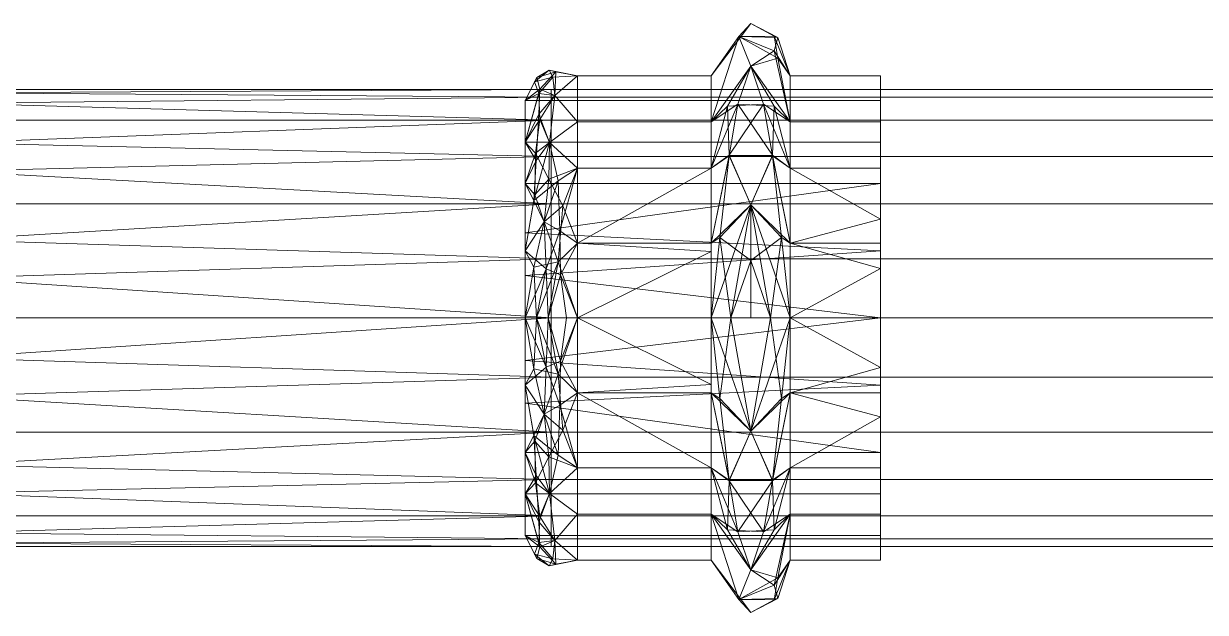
# Model space of a CAD drawing. Header units: inches. Extents: x -3326 to -59, y 8 to 1043.
# Drawn here: x -3006.606 to -3001.69, y 671.161 to 673.609 of the extents above; entities that cross this region are included whole.
import ezdxf

# ---------------------------------------------------------------- set-up
doc = ezdxf.new("R2010")
doc.units = ezdxf.units.IN
doc.header["$MEASUREMENT"] = 0
doc.layers.add('F-SPRN', color=10, linetype='Continuous', lineweight=9)
doc.layers.add('P-PIPE', color=10, linetype='Continuous', lineweight=9)

# ---------------------------------------------------------------- blocks, each defined once
blk = doc.blocks.new('Victaulic-VicPress316-Elbow 90-45deg Style P568_P571 - Standard-1136008-05 - Fourth Level')
at = {"layer": 'P-PIPE'}
blk.add_line((-1.0906, 0), (-3.59, 0), dxfattribs=at)
mesh = blk.add_polyface(dxfattribs=at)
corners = [(-4.2555, -1.059), (-4.2555, -0.8567, 0.6225), (-4.2555, -0.3272, 1.0072), (-4.2555, 0.3272, 1.0072), (-4.2555, 0.8567, 0.6225), (-4.2555, 1.059), (-4.42, 1.2235), (-4.5845, 1.059), (-4.5845, 0.8567, 0.6225), (-4.5845, 0.3272, 1.0072), (-4.5845, -0.3272, 1.0072), (-4.5845, -0.8567, 0.6225), (-4.5845, -1.059), (-4.42, -1.2235), (-4.42, 1.1297, 0.4698), (-4.42, -1.1297, 0.4698), (-4.42, 0.6331, 1.047), (-4.42, 0, 1.2235), (-4.42, -0.6331, 1.047), (-4.3377, 1.1412), (-4.5022, 1.1412), (-4.5845, 0.9579, 0.3112), (-4.5099, 0.9868, 0.6771), (-4.2555, 0.9579, 0.3112), (-4.3298, 0.9882, 0.6747), (-4.2921, 1.1133, 0.3345), (-4.517, 0.8035, 0.8802), (-4.5845, 0.592, 0.8148), (-4.3664, 0.8283, 0.8883), (-4.5022, -1.1412), (-4.3377, -1.1412), (-4.2555, -0.9579, 0.3112), (-4.3301, -0.9868, 0.6771), (-4.5845, -0.9579, 0.3112), (-4.5102, -0.9882, 0.6747), (-4.5479, -1.1133, 0.3345), (-4.323, -0.8035, 0.8802), (-4.2555, -0.592, 0.8148), (-4.4736, -0.8283, 0.8883), (-4.2555, 0.592, 0.8148), (-4.5845, 0, 1.0072), (-4.2555, 0, 1.0072), (-4.37, 0.3282, 1.1706), (-4.517, 0.4331, 1.1103), (-4.5329, 0.1747, 1.1656), (-4.37, -0.3282, 1.1706), (-4.517, -0.2181, 1.1717), (-4.5845, -0.592, 0.8148), (-4.5329, -0.4726, 1.0797)]
mesh.append_faces([[corners[k] for k in face] for face in [(5, 25, 23), (12, 35, 33), (19, 25, 5), (9, 43, 27), (0, 15, 30), (29, 35, 12), (2, 45, 37), (39, 42, 3), (10, 46, 40), (3, 42, 41), (40, 44, 9), (41, 45, 2), (47, 48, 10)]], dxfattribs={"vtx0": -1, "vtx1": -1})
mesh.append_faces([[corners[k] for k in face] for face in [(22, 14, 21), (17, 41, 42), (31, 32, 15), (16, 26, 27), (34, 33, 35), (8, 26, 22), (25, 19, 14), (25, 24, 23), (46, 48, 45), (40, 46, 44), (47, 38, 18), (37, 45, 18), (35, 29, 15), (44, 42, 43), (19, 20, 14), (45, 41, 17), (36, 37, 18), (24, 14, 22), (28, 24, 22), (22, 26, 28), (24, 25, 14), (26, 16, 28), (28, 16, 39), (4, 24, 28), (1, 36, 32), (29, 30, 15), (34, 15, 32), (38, 34, 32), (32, 36, 38), (34, 35, 15), (36, 18, 38), (48, 47, 18), (11, 34, 38), (42, 39, 16), (43, 42, 16), (27, 43, 16), (44, 43, 9), (42, 44, 17), (46, 45, 17), (46, 17, 44), (46, 10, 48), (45, 48, 18)]], dxfattribs={"vtx0": -1, "vtx1": -1, "vtx2": -1})
mesh.append_faces([[corners[k] for k in face] for face in [(15, 0, 31), (22, 21, 8), (14, 7, 21), (14, 20, 7), (26, 8, 27), (32, 31, 1), (36, 1, 37)]], dxfattribs={"vtx0": -1, "vtx2": -1})
mesh.append_faces([[corners[k] for k in face] for face in [(13, 30, 29)]], dxfattribs={"vtx1": -1})
mesh.append_faces([[corners[k] for k in face] for face in [(39, 4, 28), (4, 23, 24), (11, 33, 34), (47, 11, 38)]], dxfattribs={"vtx1": -1, "vtx2": -1})
mesh.append_faces([[corners[k] for k in face] for face in [(19, 6, 20)]], dxfattribs={"vtx2": -1})
mesh = blk.add_polyface(dxfattribs=at)
corners = [(-4.2555, 1.059), (-4.2555, 0.8567, -0.6225), (-4.2555, 0.3272, -1.0072), (-4.2555, -0.3272, -1.0072), (-4.2555, -0.8567, -0.6225), (-4.2555, -1.059), (-4.42, -1.2235), (-4.5845, -1.059), (-4.5845, -0.8567, -0.6225), (-4.5845, -0.3272, -1.0072), (-4.5845, 0.3272, -1.0072), (-4.5845, 0.8567, -0.6225), (-4.5845, 1.059), (-4.42, 1.2235), (-4.42, -1.1297, -0.4698), (-4.42, 1.1297, -0.4698), (-4.42, -0.6331, -1.047), (-4.42, 0, -1.2235), (-4.42, 0.6331, -1.047), (-4.3377, -1.1412), (-4.5022, -1.1412), (-4.42, -1.1998, -0.2395), (-4.5845, -0.9579, -0.3112), (-4.5099, -0.9868, -0.6771), (-4.2555, -0.9579, -0.3112), (-4.3298, -0.9882, -0.6747), (-4.2921, -1.1133, -0.3345), (-4.517, -0.8035, -0.8802), (-4.5845, -0.592, -0.8148), (-4.3664, -0.8283, -0.8883), (-4.5022, 1.1412), (-4.3377, 1.1412), (-4.42, 1.1998, -0.2395), (-4.2555, 0.9579, -0.3112), (-4.3301, 0.9868, -0.6771), (-4.5845, 0.9579, -0.3112), (-4.5102, 0.9882, -0.6747), (-4.5479, 1.1133, -0.3345), (-4.323, 0.8035, -0.8802), (-4.2555, 0.592, -0.8148), (-4.4736, 0.8283, -0.8883), (-4.2555, -0.592, -0.8148), (-4.2555, 0, -1.0072), (-4.37, -0.3282, -1.1706), (-4.517, -0.4331, -1.1103), (-4.5845, 0, -1.0072), (-4.5329, -0.1747, -1.1656), (-4.37, 0.3282, -1.1706), (-4.517, 0.2181, -1.1717), (-4.5845, 0.592, -0.8148), (-4.5329, 0.4726, -1.0797)]
mesh.append_faces([[corners[k] for k in face] for face in [(20, 21, 6), (5, 26, 24), (31, 32, 13), (19, 26, 5), (9, 44, 28), (30, 37, 12), (2, 47, 39), (41, 43, 3), (3, 43, 42), (45, 46, 9), (42, 47, 2), (49, 50, 10)]], dxfattribs={"vtx0": -1, "vtx1": -1})
mesh.append_faces([[corners[k] for k in face] for face in [(23, 14, 22), (45, 48, 46), (16, 27, 28), (36, 35, 37), (43, 44, 46), (19, 21, 26), (26, 25, 24), (17, 42, 43), (47, 42, 17), (26, 21, 14), (33, 34, 15), (40, 18, 49), (39, 47, 18), (30, 32, 37), (21, 20, 14), (48, 50, 47), (38, 39, 18), (8, 27, 23), (25, 14, 23), (29, 25, 23), (23, 27, 29), (25, 26, 14), (27, 16, 29), (29, 16, 41), (4, 25, 29), (32, 31, 15), (37, 32, 15), (1, 38, 34), (36, 15, 34), (40, 36, 34), (34, 38, 40), (36, 37, 15), (38, 18, 40), (50, 49, 18), (11, 36, 40), (43, 41, 16), (44, 43, 16), (28, 44, 16), (44, 9, 46), (43, 46, 17), (48, 47, 17), (48, 17, 46), (48, 10, 50), (47, 50, 18)]], dxfattribs={"vtx0": -1, "vtx1": -1, "vtx2": -1})
mesh.append_faces([[corners[k] for k in face] for face in [(37, 35, 12), (14, 7, 22), (14, 20, 7), (15, 0, 33), (21, 19, 6), (23, 22, 8), (27, 8, 28), (15, 31, 0), (32, 30, 13), (34, 33, 1), (38, 1, 39)]], dxfattribs={"vtx0": -1, "vtx2": -1})
mesh.append_faces([[corners[k] for k in face] for face in [(41, 4, 29), (4, 24, 25), (11, 35, 36), (45, 10, 48), (49, 11, 40)]], dxfattribs={"vtx1": -1, "vtx2": -1})
mesh = blk.add_polyface(dxfattribs=at)
corners = [(-4.5845, -1.059), (-4.5845, -0.8567, 0.6225), (-4.5845, -0.3272, 1.0072), (-4.5845, 0.3272, 1.0072), (-4.5845, 0.8567, 0.6225), (-4.5845, 1.059), (-4.96, 1.059), (-4.96, 0.8567, 0.6225), (-4.96, 0.3272, 1.0072), (-4.96, -0.3272, 1.0072), (-4.96, -0.8567, 0.6225), (-4.96, -1.059), (-4.5845, 0.592, 0.8148), (-4.96, 0.592, 0.8148), (-4.96, 0.9579, 0.3112), (-4.5845, 0.9579, 0.3112), (-4.5845, 0, 1.0072), (-4.96, 0, 1.0072), (-4.96, -0.592, 0.8148), (-4.5845, -0.592, 0.8148), (-4.96, -0.9257, 0.4104), (-4.5845, -0.9579, 0.3112), (-4.96, -0.9923, 0.2052)]
mesh.append_faces([[corners[k] for k in face] for face in [(1, 20, 21), (21, 22, 0), (20, 1, 10)]], dxfattribs={"vtx0": -1, "vtx1": -1})
mesh.append_faces([[corners[k] for k in face] for face in [(21, 20, 22)]], dxfattribs={"vtx0": -1, "vtx2": -1})
mesh.append_faces([[corners[k] for k in face] for face in [(12, 4, 7, 13), (3, 12, 13, 8), (4, 15, 14, 7), (18, 10, 1, 19), (9, 18, 19, 2), (17, 9, 2, 16), (16, 3, 8, 17)]], dxfattribs={"vtx1": -1, "vtx3": -1})
mesh.append_faces([[corners[k] for k in face] for face in [(22, 11, 0)]], dxfattribs={"vtx2": -1})
mesh.append_faces([[corners[k] for k in face] for face in [(15, 5, 6, 14)]], dxfattribs={"vtx3": -1})
mesh = blk.add_polyface(dxfattribs=at)
corners = [(-4.5845, 1.059), (-4.5845, 0.8567, -0.6225), (-4.5845, 0.3272, -1.0072), (-4.5845, -0.3272, -1.0072), (-4.5845, -0.8567, -0.6225), (-4.5845, -1.059), (-4.96, -1.059), (-4.96, -0.8567, -0.6225), (-4.96, -0.3272, -1.0072), (-4.96, 0.3272, -1.0072), (-4.96, 0.8567, -0.6225), (-4.96, 1.059), (-4.5845, -0.592, -0.8148), (-4.96, -0.592, -0.8148), (-4.96, -0.9579, -0.3112), (-4.5845, -0.9579, -0.3112), (-4.5845, 0, -1.0072), (-4.96, 0, -1.0072), (-4.96, 0.9257, -0.4104), (-4.5845, 0.9579, -0.3112), (-4.96, 0.592, -0.8148), (-4.5845, 0.592, -0.8148), (-4.96, 0.9923, -0.2052)]
mesh.append_faces([[corners[k] for k in face] for face in [(1, 18, 19), (19, 22, 0), (18, 1, 10)]], dxfattribs={"vtx0": -1, "vtx1": -1})
mesh.append_faces([[corners[k] for k in face] for face in [(19, 18, 22)]], dxfattribs={"vtx0": -1, "vtx2": -1})
mesh.append_faces([[corners[k] for k in face] for face in [(6, 14, 15, 5)]], dxfattribs={"vtx1": -1})
mesh.append_faces([[corners[k] for k in face] for face in [(14, 7, 4, 15), (13, 8, 3, 12), (7, 13, 12, 4), (16, 3, 8, 17), (2, 16, 17, 9), (21, 2, 9, 20), (1, 21, 20, 10)]], dxfattribs={"vtx1": -1, "vtx3": -1})
mesh.append_faces([[corners[k] for k in face] for face in [(22, 11, 0)]], dxfattribs={"vtx2": -1})
mesh = blk.add_polyface(dxfattribs=at)
corners = [(-4.96, -1.059), (-4.96, -0.8567, 0.6225), (-4.96, -0.3272, 1.0072), (-4.96, 0.3272, 1.0072), (-4.96, 0.8567, 0.6225), (-4.96, 1.059), (-4.96, 0.95), (-4.96, 0.7686, 0.5584), (-4.96, 0.2936, 0.9035), (-4.96, -0.2936, 0.9035), (-4.96, -0.7686, 0.5584), (-4.96, -0.95)]
mesh.append_faces([[corners[k] for k in face] for face in [(10, 1, 2, 9)]], dxfattribs={"vtx0": -1, "vtx2": -1})
mesh.append_faces([[corners[k] for k in face] for face in [(6, 7, 4, 5)]], dxfattribs={"vtx1": -1})
mesh.append_faces([[corners[k] for k in face] for face in [(8, 9, 2, 3), (7, 8, 3, 4)]], dxfattribs={"vtx1": -1, "vtx3": -1})
mesh.append_faces([[corners[k] for k in face] for face in [(11, 0, 1, 10)]], dxfattribs={"vtx2": -1})
mesh = blk.add_polyface(dxfattribs=at)
corners = [(-4.96, 1.059), (-4.96, 0.8567, -0.6225), (-4.96, 0.3272, -1.0072), (-4.96, -0.3272, -1.0072), (-4.96, -0.8567, -0.6225), (-4.96, -1.059), (-4.96, -0.95), (-4.96, -0.7686, -0.5584), (-4.96, -0.2936, -0.9035), (-4.96, 0.2936, -0.9035), (-4.96, 0.7686, -0.5584), (-4.96, 0.95)]
mesh.append_faces([[corners[k] for k in face] for face in [(1, 10, 11, 0)]], dxfattribs={"vtx0": -1})
mesh.append_faces([[corners[k] for k in face] for face in [(3, 8, 9, 2), (2, 9, 10, 1)]], dxfattribs={"vtx0": -1, "vtx2": -1})
mesh.append_faces([[corners[k] for k in face] for face in [(3, 4, 7, 8)]], dxfattribs={"vtx1": -1, "vtx3": -1})
mesh.append_faces([[corners[k] for k in face] for face in [(4, 5, 6, 7)]], dxfattribs={"vtx3": -1})
mesh = blk.add_polyface(dxfattribs=at)
corners = [(-3.699, -1.059), (-3.699, -0.8567, 0.6225), (-3.699, -0.3272, 1.0072), (-3.699, 0.3272, 1.0072), (-3.699, 0.8567, 0.6225), (-3.699, 1.059), (-4.2555, 1.059), (-4.2555, 0.8567, 0.6225), (-4.2555, 0.3272, 1.0072), (-4.2555, -0.3272, 1.0072), (-4.2555, -0.8567, 0.6225), (-4.2555, -1.059), (-3.699, 0.592, 0.8148), (-4.2555, 0.592, 0.8148), (-4.2555, 0.9579, 0.3112), (-3.699, 0.9579, 0.3112), (-3.699, 0, 1.0072), (-4.2555, 0, 1.0072), (-4.2555, -0.592, 0.8148), (-3.699, -0.592, 0.8148), (-4.2555, -0.969, 0.2769), (-3.699, -0.9579, 0.3112)]
mesh.append_faces([[corners[k] for k in face] for face in [(21, 10, 20), (10, 21, 1), (20, 0, 21)]], dxfattribs={"vtx0": -1, "vtx2": -1})
mesh.append_faces([[corners[k] for k in face] for face in [(14, 7, 4, 15), (16, 3, 8, 17), (13, 8, 3, 12), (7, 13, 12, 4), (2, 16, 17, 9), (19, 2, 9, 18), (1, 19, 18, 10)]], dxfattribs={"vtx1": -1, "vtx3": -1})
mesh.append_faces([[corners[k] for k in face] for face in [(20, 11, 0)]], dxfattribs={"vtx2": -1})
mesh.append_faces([[corners[k] for k in face] for face in [(15, 5, 6, 14)]], dxfattribs={"vtx3": -1})
mesh = blk.add_polyface(dxfattribs=at)
corners = [(-3.699, 1.059), (-3.699, 0.8567, -0.6225), (-3.699, 0.3272, -1.0072), (-3.699, -0.3272, -1.0072), (-3.699, -0.8567, -0.6225), (-3.699, -1.059), (-4.2555, -1.059), (-4.2555, -0.8567, -0.6225), (-4.2555, -0.3272, -1.0072), (-4.2555, 0.3272, -1.0072), (-4.2555, 0.8567, -0.6225), (-4.2555, 1.059), (-3.699, -0.592, -0.8148), (-4.2555, -0.592, -0.8148), (-4.2555, -0.9579, -0.3112), (-3.699, -0.9579, -0.3112), (-3.699, 0, -1.0072), (-4.2555, 0, -1.0072), (-4.2555, 0.969, -0.2769), (-3.699, 0.9579, -0.3112), (-4.2555, 0.592, -0.8148), (-3.699, 0.592, -0.8148)]
mesh.append_faces([[corners[k] for k in face] for face in [(10, 19, 1), (18, 0, 19), (19, 10, 18)]], dxfattribs={"vtx0": -1, "vtx2": -1})
mesh.append_faces([[corners[k] for k in face] for face in [(6, 14, 15, 5)]], dxfattribs={"vtx1": -1})
mesh.append_faces([[corners[k] for k in face] for face in [(14, 7, 4, 15), (13, 8, 3, 12), (7, 13, 12, 4), (16, 3, 8, 17), (2, 16, 17, 9), (21, 2, 9, 20), (1, 21, 20, 10)]], dxfattribs={"vtx1": -1, "vtx3": -1})
mesh.append_faces([[corners[k] for k in face] for face in [(18, 11, 0)]], dxfattribs={"vtx2": -1})
mesh = blk.add_polyface(dxfattribs=at)
corners = [(-3.481, -0.95), (-3.481, -0.7686, 0.5584), (-3.481, -0.2936, 0.9035), (-3.481, 0.2936, 0.9035), (-3.481, 0.7686, 0.5584), (-3.481, 0.95), (-3.5771, 1.0302), (-3.699, 1.059), (-3.699, 0.8567, 0.6225), (-3.699, 0.3272, 1.0072), (-3.699, -0.3272, 1.0072), (-3.699, -0.8567, 0.6225), (-3.699, -1.059), (-3.5771, -1.0302), (-3.5607, 0.9398, 0.3998), (-3.5607, -0.9398, 0.3998), (-3.5832, 0.7317, 0.7294), (-3.5832, -0.7317, 0.7294), (-3.699, 0.9579, 0.3112), (-3.699, -0.9579, 0.3112), (-3.699, 0.592, 0.8148), (-3.6046, 0.4804, 0.9248), (-3.5808, 0.0683, 1.0298), (-3.481, 0.5311, 0.7309), (-3.699, -0.592, 0.8148), (-3.6046, -0.4804, 0.9248), (-3.481, -0.5311, 0.7309), (-3.6085, -0.2077, 1.0226), (-3.699, 0, 1.0072), (-3.481, 0, 0.9035), (-3.5203, 0.1485, 0.981), (-3.5379, 0.3756, 0.9336), (-3.5419, 0.5818, 0.8246), (-3.5306, -0.0581, 0.9991), (-3.5969, 0.2781, 1.0012), (-3.543, -0.3388, 0.9514), (-3.5378, -0.5433, 0.8469), (-3.5243, 0.7226, 0.685), (-3.481, 0.8593, 0.2792), (-3.5224, 0.8523, 0.5117), (-3.5795, 0.8551, 0.5767), (-3.6379, 0.943, 0.4665), (-3.6182, 1.0202, 0.2341), (-3.5291, 0.9901), (-3.5173, 0.9669, 0.211), (-3.5291, -0.9901), (-3.481, -0.8593, 0.2792), (-3.5689, -1.0054, 0.2043), (-3.5173, -0.8607, 0.4884), (-3.6532, -1.0482), (-3.6258, -0.9842, 0.363), (-3.6185, -0.878, 0.5701), (-3.527, -0.7532, 0.6545), (-3.6279, -1.0342, 0.179)]
mesh.append_faces([[corners[k] for k in face] for face in [(18, 42, 7), (24, 25, 10), (3, 30, 29), (23, 31, 3), (28, 34, 9), (38, 39, 4), (7, 42, 6), (43, 44, 5), (6, 42, 43), (26, 52, 1), (13, 53, 49)]], dxfattribs={"vtx0": -1, "vtx1": -1})
mesh.append_faces([[corners[k] for k in face] for face in [(22, 28, 27), (37, 39, 40), (52, 26, 36), (42, 14, 44), (50, 47, 15), (39, 38, 14), (16, 21, 32), (15, 46, 48), (34, 30, 31), (16, 20, 21), (11, 50, 51), (53, 47, 50), (40, 16, 37), (34, 22, 30), (46, 15, 47), (18, 41, 42), (14, 41, 40), (27, 10, 25), (21, 31, 32), (25, 24, 17), (26, 35, 36), (16, 32, 37), (29, 30, 33), (35, 27, 25), (22, 34, 28), (31, 30, 3), (33, 30, 22), (31, 21, 34), (31, 23, 32), (22, 27, 33), (33, 27, 35), (21, 9, 34), (35, 25, 36), (33, 35, 2), (25, 17, 36), (52, 17, 48), (23, 37, 32), (37, 4, 39), (14, 38, 44), (39, 14, 40), (43, 42, 44), (8, 16, 40), (8, 40, 41), (14, 42, 41), (52, 48, 1), (51, 48, 17), (50, 15, 51), (47, 53, 13), (48, 51, 15), (17, 11, 51), (36, 17, 52), (19, 53, 50)]], dxfattribs={"vtx0": -1, "vtx1": -1, "vtx2": -1})
mesh.append_faces([[corners[k] for k in face] for face in [(16, 8, 20), (21, 20, 9), (33, 2, 29), (35, 26, 2), (37, 23, 4), (47, 0, 46), (48, 46, 1), (47, 45, 0)]], dxfattribs={"vtx0": -1, "vtx2": -1})
mesh.append_faces([[corners[k] for k in face] for face in [(11, 19, 50), (13, 45, 47), (24, 11, 17), (28, 10, 27), (18, 8, 41), (38, 5, 44), (12, 49, 53), (19, 12, 53)]], dxfattribs={"vtx1": -1, "vtx2": -1})
mesh = blk.add_polyface(dxfattribs=at)
corners = [(-3.481, 0.95), (-3.481, 0.7686, -0.5584), (-3.481, 0.2936, -0.9035), (-3.481, -0.2936, -0.9035), (-3.481, -0.7686, -0.5584), (-3.481, -0.95), (-3.5771, -1.0302), (-3.699, -1.059), (-3.699, -0.8567, -0.6225), (-3.699, -0.3272, -1.0072), (-3.699, 0.3272, -1.0072), (-3.699, 0.8567, -0.6225), (-3.699, 1.059), (-3.5771, 1.0302), (-3.5607, -0.9398, -0.3998), (-3.5607, 0.9398, -0.3998), (-3.5832, -0.7317, -0.7294), (-3.5832, 0.7317, -0.7294), (-3.699, -0.9579, -0.3112), (-3.699, 0.9579, -0.3112), (-3.699, -0.592, -0.8148), (-3.6046, -0.4804, -0.9248), (-3.5808, -0.0683, -1.0298), (-3.481, -0.5311, -0.7309), (-3.699, 0.592, -0.8148), (-3.6046, 0.4804, -0.9248), (-3.481, 0.5311, -0.7309), (-3.6085, 0.2077, -1.0226), (-3.699, 0, -1.0072), (-3.481, 0, -0.9035), (-3.5203, -0.1485, -0.981), (-3.5379, -0.3756, -0.9336), (-3.5419, -0.5818, -0.8246), (-3.5306, 0.0581, -0.9991), (-3.5969, -0.2781, -1.0012), (-3.543, 0.3388, -0.9514), (-3.5378, 0.5433, -0.8469), (-3.5243, -0.7226, -0.685), (-3.481, -0.8593, -0.2792), (-3.5224, -0.8523, -0.5117), (-3.5795, -0.8551, -0.5767), (-3.6379, -0.943, -0.4665), (-3.6182, -1.0202, -0.2341), (-3.5291, -0.9901), (-3.5173, -0.9669, -0.211), (-3.5291, 0.9901), (-3.481, 0.8593, -0.2792), (-3.5689, 1.0054, -0.2043), (-3.5173, 0.8607, -0.4884), (-3.6532, 1.0482), (-3.6258, 0.9842, -0.363), (-3.6185, 0.878, -0.5701), (-3.527, 0.7532, -0.6545), (-3.6279, 1.0342, -0.179)]
mesh.append_faces([[corners[k] for k in face] for face in [(18, 42, 7), (24, 25, 10), (1, 48, 46), (3, 30, 29), (23, 31, 3), (28, 34, 9), (38, 39, 4), (7, 42, 6), (6, 42, 43), (0, 47, 45), (26, 52, 1), (13, 53, 49)]], dxfattribs={"vtx0": -1, "vtx1": -1})
mesh.append_faces([[corners[k] for k in face] for face in [(15, 46, 48), (37, 39, 40), (34, 22, 30), (42, 14, 44), (50, 47, 15), (39, 38, 14), (16, 21, 32), (16, 20, 21), (34, 30, 31), (25, 24, 17), (11, 50, 51), (52, 26, 36), (21, 31, 32), (18, 41, 42), (53, 47, 50), (40, 16, 37), (27, 10, 25), (22, 28, 27), (14, 41, 40), (26, 35, 36), (16, 32, 37), (29, 30, 33), (35, 27, 25), (22, 34, 28), (31, 30, 3), (33, 30, 22), (31, 21, 34), (31, 23, 32), (22, 27, 33), (33, 27, 35), (21, 9, 34), (35, 25, 36), (33, 35, 2), (25, 17, 36), (52, 17, 48), (23, 37, 32), (37, 4, 39), (42, 44, 43), (39, 14, 40), (8, 16, 40), (8, 40, 41), (14, 42, 41), (38, 44, 14), (47, 46, 15), (52, 48, 1), (51, 48, 17), (50, 15, 51), (47, 53, 13), (48, 51, 15), (17, 11, 51), (36, 17, 52), (19, 53, 50)]], dxfattribs={"vtx0": -1, "vtx1": -1, "vtx2": -1})
mesh.append_faces([[corners[k] for k in face] for face in [(16, 8, 20), (21, 20, 9), (33, 2, 29), (35, 26, 2), (37, 23, 4), (44, 5, 43), (44, 38, 5), (47, 0, 46)]], dxfattribs={"vtx0": -1, "vtx2": -1})
mesh.append_faces([[corners[k] for k in face] for face in [(11, 19, 50), (13, 45, 47), (24, 11, 17), (28, 10, 27), (18, 8, 41), (12, 49, 53), (19, 12, 53)]], dxfattribs={"vtx1": -1, "vtx2": -1})
mesh = blk.add_polyface(dxfattribs=at)
corners = [(-4.96, -0.95), (-4.96, -0.7686, 0.5584), (-4.96, -0.2936, 0.9035), (-4.96, 0.2936, 0.9035), (-4.96, 0.7686, 0.5584), (-4.96, 0.95), (-3.481, 0.95), (-3.481, 0.7686, 0.5584), (-3.481, 0.2936, 0.9035), (-3.481, -0.2936, 0.9035), (-3.481, -0.7686, 0.5584), (-3.481, -0.95), (-3.481, 0.8349, 0.3541), (-4.96, 0.8593, 0.2792), (-4.96, 0.5311, 0.7309), (-3.481, 0.5311, 0.7309), (-3.481, 0, 0.9035), (-4.96, 0, 0.9035), (-3.481, -0.8349, 0.3541), (-4.96, -0.8593, 0.2792), (-3.481, -0.5311, 0.7309), (-4.96, -0.5311, 0.7309), (-3.481, 0.8925, 0.177), (-3.481, -0.8925, 0.177)]
mesh.append_faces([[corners[k] for k in face] for face in [(13, 12, 4), (19, 23, 0)]], dxfattribs={"vtx0": -1, "vtx1": -1})
mesh.append_faces([[corners[k] for k in face] for face in [(4, 7, 15, 14), (14, 15, 8, 3), (22, 13, 5), (1, 10, 18), (19, 18, 23)]], dxfattribs={"vtx0": -1, "vtx2": -1})
mesh.append_faces([[corners[k] for k in face] for face in [(11, 0, 23)]], dxfattribs={"vtx1": -1})
mesh.append_faces([[corners[k] for k in face] for face in [(22, 12, 13), (12, 7, 4), (19, 1, 18)]], dxfattribs={"vtx1": -1, "vtx2": -1})
mesh.append_faces([[corners[k] for k in face] for face in [(9, 20, 21, 2), (2, 17, 16, 9), (1, 21, 20, 10), (17, 3, 8, 16)]], dxfattribs={"vtx1": -1, "vtx3": -1})
mesh.append_faces([[corners[k] for k in face] for face in [(5, 6, 22)]], dxfattribs={"vtx2": -1})
mesh = blk.add_polyface(dxfattribs=at)
corners = [(-4.96, 0.95), (-4.96, 0.7686, -0.5584), (-4.96, 0.2936, -0.9035), (-4.96, -0.2936, -0.9035), (-4.96, -0.7686, -0.5584), (-4.96, -0.95), (-3.481, -0.95), (-3.481, -0.7686, -0.5584), (-3.481, -0.2936, -0.9035), (-3.481, 0.2936, -0.9035), (-3.481, 0.7686, -0.5584), (-3.481, 0.95), (-3.481, -0.8349, -0.3541), (-4.96, -0.8593, -0.2792), (-3.481, -0.5311, -0.7309), (-4.96, -0.5311, -0.7309), (-3.481, 0, -0.9035), (-4.96, 0, -0.9035), (-3.481, 0.8349, -0.3541), (-4.96, 0.8593, -0.2792), (-3.481, 0.5311, -0.7309), (-4.96, 0.5311, -0.7309), (-3.481, -0.8925, -0.177), (-3.481, 0.8925, -0.177)]
mesh.append_faces([[corners[k] for k in face] for face in [(13, 12, 4), (19, 23, 0)]], dxfattribs={"vtx0": -1, "vtx1": -1})
mesh.append_faces([[corners[k] for k in face] for face in [(22, 13, 5), (16, 2, 17, 8), (1, 10, 18), (8, 17, 3), (19, 18, 23)]], dxfattribs={"vtx0": -1, "vtx2": -1})
mesh.append_faces([[corners[k] for k in face] for face in [(11, 0, 23)]], dxfattribs={"vtx1": -1})
mesh.append_faces([[corners[k] for k in face] for face in [(22, 12, 13), (12, 7, 4), (16, 9, 2), (19, 1, 18)]], dxfattribs={"vtx1": -1, "vtx2": -1})
mesh.append_faces([[corners[k] for k in face] for face in [(9, 20, 21, 2), (3, 15, 14, 8), (15, 4, 7, 14), (1, 21, 20, 10)]], dxfattribs={"vtx1": -1, "vtx3": -1})
mesh.append_faces([[corners[k] for k in face] for face in [(5, 6, 22)]], dxfattribs={"vtx2": -1})
mesh = blk.add_polyface(dxfattribs=at)
corners = [(-3.59, 0, 0.95), (-3.59, 0.2459, 0.9176), (-3.59, 0.475, 0.8227), (-3.59, 0.6718, 0.6718), (-3.59, 0.8227, 0.475), (-3.59, 0.9176, 0.2459), (-3.59, 0.95), (-3.59, 0.9176, -0.2459), (-3.59, 0.8227, -0.475), (-3.59, 0.6718, -0.6718), (-3.59, 0.475, -0.8227), (-3.59, 0.2459, -0.9176), (-3.59, 0, -0.95), (-3.59, -0.2459, -0.9176), (-3.59, -0.475, -0.8227), (-3.59, -0.6718, -0.6718), (-3.59, -0.8227, -0.475), (-3.59, -0.9176, -0.2459), (-3.59, -0.95), (-3.59, -0.9176, 0.2459), (-3.59, -0.8227, 0.475), (-3.59, -0.6718, 0.6718), (-3.59, -0.475, 0.8227), (-3.59, -0.2459, 0.9176)]
mesh.append_faces([[corners[k] for k in face] for face in [(19, 17, 18)]], dxfattribs={"vtx0": -1})
mesh.append_faces([[corners[k] for k in face] for face in [(3, 10, 2)]], dxfattribs={"vtx0": -1, "vtx1": -1})
mesh.append_faces([[corners[k] for k in face] for face in [(4, 7, 8, 3), (2, 10, 11, 1)]], dxfattribs={"vtx0": -1, "vtx2": -1})
mesh.append_faces([[corners[k] for k in face] for face in [(3, 8, 9, 10), (14, 20, 21, 22), (12, 22, 23, 0)]], dxfattribs={"vtx0": -1, "vtx3": -1})
mesh.append_faces([[corners[k] for k in face] for face in [(13, 14, 22, 12), (15, 16, 20, 14)]], dxfattribs={"vtx1": -1, "vtx2": -1})
mesh.append_faces([[corners[k] for k in face] for face in [(11, 12, 0, 1), (16, 17, 19, 20)]], dxfattribs={"vtx1": -1, "vtx3": -1})
mesh.append_faces([[corners[k] for k in face] for face in [(5, 6, 7, 4)]], dxfattribs={"vtx2": -1})
mesh = blk.add_polyface(dxfattribs=at)
corners = [(-3.59, 0, -0.95), (-3.59, 0.2459, -0.9176), (-3.59, 0.475, -0.8227), (-3.59, 0.6718, -0.6718), (-3.59, 0.8227, -0.475), (-3.59, 0.9176, -0.2459), (-3.59, 0.95), (-1.0906, 0.95), (-1.0906, 0.9356, -0.165), (-1.0906, 0.8927, -0.3249), (-1.0906, 0.8227, -0.475), (-1.0906, 0.7277, -0.6106), (-1.0906, 0.6107, -0.7277), (-1.0906, 0.475, -0.8227), (-1.0906, 0.3249, -0.8927), (-1.0906, 0.165, -0.9356), (-1.0906, 0, -0.95)]
mesh.append_faces([[corners[k] for k in face] for face in [(15, 1, 14), (14, 2, 13), (11, 4, 10)]], dxfattribs={"vtx0": -1, "vtx1": -1})
mesh.append_faces([[corners[k] for k in face] for face in [(15, 0, 1), (14, 1, 2), (2, 12, 13), (11, 3, 4), (9, 4, 5), (8, 5, 6), (5, 8, 9), (3, 11, 12)]], dxfattribs={"vtx0": -1, "vtx2": -1})
mesh.append_faces([[corners[k] for k in face] for face in [(2, 3, 12), (9, 10, 4)]], dxfattribs={"vtx1": -1, "vtx2": -1})
mesh.append_faces([[corners[k] for k in face] for face in [(15, 16, 0), (6, 7, 8)]], dxfattribs={"vtx2": -1})
mesh = blk.add_polyface(dxfattribs=at)
corners = [(-3.59, 0.95), (-3.59, 0.9176, 0.2459), (-3.59, 0.8227, 0.475), (-3.59, 0.6718, 0.6718), (-3.59, 0.475, 0.8227), (-3.59, 0.2459, 0.9176), (-3.59, 0, 0.95), (-1.0906, 0, 0.95), (-1.0906, 0.165, 0.9356), (-1.0906, 0.3249, 0.8927), (-1.0906, 0.475, 0.8227), (-1.0906, 0.6107, 0.7277), (-1.0906, 0.7277, 0.6106), (-1.0906, 0.8227, 0.475), (-1.0906, 0.8927, 0.3249), (-1.0906, 0.9356, 0.165), (-1.0906, 0.95)]
mesh.append_faces([[corners[k] for k in face] for face in [(15, 1, 14), (14, 2, 13), (11, 4, 10)]], dxfattribs={"vtx0": -1, "vtx1": -1})
mesh.append_faces([[corners[k] for k in face] for face in [(15, 0, 1), (14, 1, 2), (2, 12, 13), (11, 3, 4), (9, 4, 5), (8, 5, 6), (5, 8, 9), (3, 11, 12)]], dxfattribs={"vtx0": -1, "vtx2": -1})
mesh.append_faces([[corners[k] for k in face] for face in [(2, 3, 12), (9, 10, 4)]], dxfattribs={"vtx1": -1, "vtx2": -1})
mesh.append_faces([[corners[k] for k in face] for face in [(15, 16, 0), (6, 7, 8)]], dxfattribs={"vtx2": -1})
mesh = blk.add_polyface(dxfattribs=at)
corners = [(-3.59, 0, 0.95), (-3.59, -0.2459, 0.9176), (-3.59, -0.475, 0.8227), (-3.59, -0.6718, 0.6718), (-3.59, -0.8227, 0.475), (-3.59, -0.9176, 0.2459), (-3.59, -0.95), (-1.0906, -0.95), (-1.0906, -0.9356, 0.165), (-1.0906, -0.8927, 0.3249), (-1.0906, -0.8227, 0.475), (-1.0906, -0.7277, 0.6106), (-1.0906, -0.6107, 0.7277), (-1.0906, -0.475, 0.8227), (-1.0906, -0.3249, 0.8927), (-1.0906, -0.165, 0.9356), (-1.0906, 0, 0.95)]
mesh.append_faces([[corners[k] for k in face] for face in [(15, 1, 14), (14, 2, 13), (11, 4, 10)]], dxfattribs={"vtx0": -1, "vtx1": -1})
mesh.append_faces([[corners[k] for k in face] for face in [(15, 0, 1), (14, 1, 2), (2, 12, 13), (11, 3, 4), (9, 4, 5), (8, 5, 6), (5, 8, 9), (3, 11, 12)]], dxfattribs={"vtx0": -1, "vtx2": -1})
mesh.append_faces([[corners[k] for k in face] for face in [(2, 3, 12), (9, 10, 4)]], dxfattribs={"vtx1": -1, "vtx2": -1})
mesh.append_faces([[corners[k] for k in face] for face in [(15, 16, 0), (6, 7, 8)]], dxfattribs={"vtx2": -1})
mesh = blk.add_polyface(dxfattribs=at)
corners = [(-3.59, -0.95), (-3.59, -0.9176, -0.2459), (-3.59, -0.8227, -0.475), (-3.59, -0.6718, -0.6718), (-3.59, -0.475, -0.8227), (-3.59, -0.2459, -0.9176), (-3.59, 0, -0.95), (-1.0906, 0, -0.95), (-1.0906, -0.165, -0.9356), (-1.0906, -0.3249, -0.8927), (-1.0906, -0.475, -0.8227), (-1.0906, -0.6106, -0.7277), (-1.0906, -0.7277, -0.6107), (-1.0906, -0.8227, -0.475), (-1.0906, -0.8927, -0.3249), (-1.0906, -0.9356, -0.165), (-1.0906, -0.95)]
mesh.append_faces([[corners[k] for k in face] for face in [(14, 2, 13), (2, 14, 1), (15, 1, 14), (11, 4, 10)]], dxfattribs={"vtx0": -1, "vtx1": -1})
mesh.append_faces([[corners[k] for k in face] for face in [(15, 0, 1), (11, 3, 4), (9, 4, 5), (8, 5, 6), (5, 8, 9), (3, 11, 12)]], dxfattribs={"vtx0": -1, "vtx2": -1})
mesh.append_faces([[corners[k] for k in face] for face in [(12, 13, 2), (2, 3, 12), (9, 10, 4)]], dxfattribs={"vtx1": -1, "vtx2": -1})
mesh.append_faces([[corners[k] for k in face] for face in [(15, 16, 0), (6, 7, 8)]], dxfattribs={"vtx2": -1})

msp = doc.modelspace()

# ---------------------------------------------------------------- linework, layer by layer
at = {"layer": 'F-SPRN', "color": 1}
for q in [(-3005.6111, 672.385, 971), (-2907.1072, 672.385, 971), (-2907.1072, 672.385, 971)]:
    msp.add_line((-3004.4111, 672.385, 971), q, dxfattribs=at)

# ---------------------------------------------------------------- block references
at = {"layer": 'F-SPRN', "color": 1, "extrusion": (0, -1, 0), "rotation": 180}
msp.add_blockref('Victaulic-VicPress316-Elbow 90-45deg Style P568_P571 - Standard-1136008-05 - Fourth Level', (-3008.0011, 971, -672.385), dxfattribs=at)

# ---------------------------------------------------------------- meshes
at = {"layer": 'F-SPRN', "color": 1}
mesh = msp.add_polyface(dxfattribs=at)
corners = [(-3004.411, 671.435, 971), (-3004.411, 671.4674, 971.2459), (-3004.411, 671.5623, 971.475), (-3004.411, 671.7133, 971.6718), (-3004.411, 671.91, 971.8228), (-3004.411, 672.1391, 971.9176), (-3004.411, 672.385, 971.95), (-3004.411, 672.6309, 971.9176), (-3004.411, 672.86, 971.8228), (-3004.411, 673.0567, 971.6718), (-3004.411, 673.2077, 971.475), (-3004.411, 673.3026, 971.2459), (-3004.411, 673.335, 971), (-3004.411, 673.3026, 970.7542), (-3004.411, 673.2077, 970.525), (-3004.411, 673.0567, 970.3282), (-3004.411, 672.86, 970.1773), (-3004.411, 672.6309, 970.0823), (-3004.411, 672.385, 970.05), (-3004.411, 672.1391, 970.0823), (-3004.411, 671.91, 970.1773), (-3004.411, 671.7133, 970.3282), (-3004.411, 671.5623, 970.525), (-3004.411, 671.4674, 970.7542)]
mesh.append_faces([[corners[k] for k in face] for face in [(13, 11, 12)]], dxfattribs={"vtx0": -1, "color": 1})
mesh.append_faces([[corners[k] for k in face] for face in [(1, 20, 23, 0)]], dxfattribs={"vtx0": -1, "vtx1": -1, "color": 1})
mesh.append_faces([[corners[k] for k in face] for face in [(1, 4, 20), (8, 11, 16)]], dxfattribs={"vtx0": -1, "vtx1": -1, "vtx2": -1, "color": 1})
mesh.append_faces([[corners[k] for k in face] for face in [(16, 19, 20, 4), (13, 15, 16, 11)]], dxfattribs={"vtx0": -1, "vtx2": -1, "vtx3": -1, "color": 1})
mesh.append_faces([[corners[k] for k in face] for face in [(14, 15, 13)]], dxfattribs={"vtx1": -1, "color": 1})
mesh.append_faces([[corners[k] for k in face] for face in [(4, 5, 8, 16)]], dxfattribs={"vtx1": -1, "vtx2": -1, "vtx3": -1, "color": 1})
mesh.append_faces([[corners[k] for k in face] for face in [(21, 22, 23, 20), (17, 18, 19, 16), (9, 10, 11, 8)]], dxfattribs={"vtx2": -1, "color": 1})
mesh.append_faces([[corners[k] for k in face] for face in [(1, 2, 3, 4), (5, 6, 7, 8)]], dxfattribs={"vtx3": -1, "color": 1})
mesh = msp.add_polyface(dxfattribs=at)
corners = [(-3004.411, 673.335, 971), (-3004.411, 673.3026, 971.2459), (-3004.411, 673.2077, 971.475), (-3004.411, 673.0567, 971.6718), (-3004.411, 672.86, 971.8228), (-3004.411, 672.6309, 971.9176), (-3004.411, 672.385, 971.95), (-2907.1071, 672.385, 971.95), (-2907.1071, 672.6309, 971.9176), (-2907.1071, 672.86, 971.8228), (-2907.1071, 673.0567, 971.6718), (-2907.1071, 673.2077, 971.475), (-2907.1071, 673.3026, 971.2459), (-2907.1071, 673.335, 971)]
mesh.append_faces([[corners[k] for k in face] for face in [(7, 8, 5, 6)]], dxfattribs={"vtx1": -1, "color": 1})
mesh.append_faces([[corners[k] for k in face] for face in [(8, 9, 4, 5), (3, 4, 9, 10), (11, 12, 1, 2), (2, 3, 10, 11)]], dxfattribs={"vtx1": -1, "vtx3": -1, "color": 1})
mesh.append_faces([[corners[k] for k in face] for face in [(12, 13, 0, 1)]], dxfattribs={"vtx3": -1, "color": 1})
mesh = msp.add_polyface(dxfattribs=at)
corners = [(-3004.411, 672.385, 970.05), (-3004.411, 672.6309, 970.0823), (-3004.411, 672.86, 970.1773), (-3004.411, 673.0567, 970.3282), (-3004.411, 673.2077, 970.525), (-3004.411, 673.3026, 970.7542), (-3004.411, 673.335, 971), (-2907.1071, 673.335, 971), (-2907.1071, 673.3026, 970.7542), (-2907.1071, 673.2077, 970.525), (-2907.1071, 673.0567, 970.3282), (-2907.1071, 672.86, 970.1773), (-2907.1071, 672.6309, 970.0823), (-2907.1071, 672.385, 970.05)]
mesh.append_faces([[corners[k] for k in face] for face in [(7, 8, 5, 6)]], dxfattribs={"vtx1": -1, "color": 1})
mesh.append_faces([[corners[k] for k in face] for face in [(8, 9, 4, 5), (3, 4, 9, 10), (11, 12, 1, 2), (2, 3, 10, 11)]], dxfattribs={"vtx1": -1, "vtx3": -1, "color": 1})
mesh.append_faces([[corners[k] for k in face] for face in [(12, 13, 0, 1)]], dxfattribs={"vtx3": -1, "color": 1})
mesh = msp.add_polyface(dxfattribs=at)
corners = [(-3004.411, 672.385, 971.95), (-3004.411, 672.1391, 971.9176), (-3004.411, 671.91, 971.8228), (-3004.411, 671.7133, 971.6718), (-3004.411, 671.5623, 971.475), (-3004.411, 671.4674, 971.2459), (-3004.411, 671.435, 971), (-2907.1071, 671.435, 971), (-2907.1071, 671.4674, 971.2459), (-2907.1071, 671.5623, 971.475), (-2907.1071, 671.7133, 971.6718), (-2907.1071, 671.91, 971.8228), (-2907.1071, 672.1391, 971.9176), (-2907.1071, 672.385, 971.95)]
mesh.append_faces([[corners[k] for k in face] for face in [(8, 9, 4, 5), (3, 4, 9, 10), (11, 12, 1, 2), (2, 3, 10, 11)]], dxfattribs={"vtx1": -1, "vtx3": -1, "color": 1})
mesh.append_faces([[corners[k] for k in face] for face in [(6, 7, 8, 5)]], dxfattribs={"vtx2": -1, "color": 1})
mesh.append_faces([[corners[k] for k in face] for face in [(12, 13, 0, 1)]], dxfattribs={"vtx3": -1, "color": 1})
mesh = msp.add_polyface(dxfattribs=at)
corners = [(-3004.411, 671.435, 971), (-3004.411, 671.4674, 970.7542), (-3004.411, 671.5623, 970.525), (-3004.411, 671.7133, 970.3282), (-3004.411, 671.91, 970.1773), (-3004.411, 672.1391, 970.0823), (-3004.411, 672.385, 970.05), (-2907.1071, 672.385, 970.05), (-2907.1071, 672.1391, 970.0823), (-2907.1071, 671.91, 970.1773), (-2907.1071, 671.7133, 970.3282), (-2907.1071, 671.5623, 970.525), (-2907.1071, 671.4674, 970.7542), (-2907.1071, 671.435, 971)]
mesh.append_faces([[corners[k] for k in face] for face in [(7, 8, 5, 6)]], dxfattribs={"vtx1": -1, "color": 1})
mesh.append_faces([[corners[k] for k in face] for face in [(8, 9, 4, 5), (3, 4, 9, 10), (11, 12, 1, 2), (2, 3, 10, 11)]], dxfattribs={"vtx1": -1, "vtx3": -1, "color": 1})
mesh.append_faces([[corners[k] for k in face] for face in [(12, 13, 0, 1)]], dxfattribs={"vtx3": -1, "color": 1})

doc.saveas('drawing.dxf')
